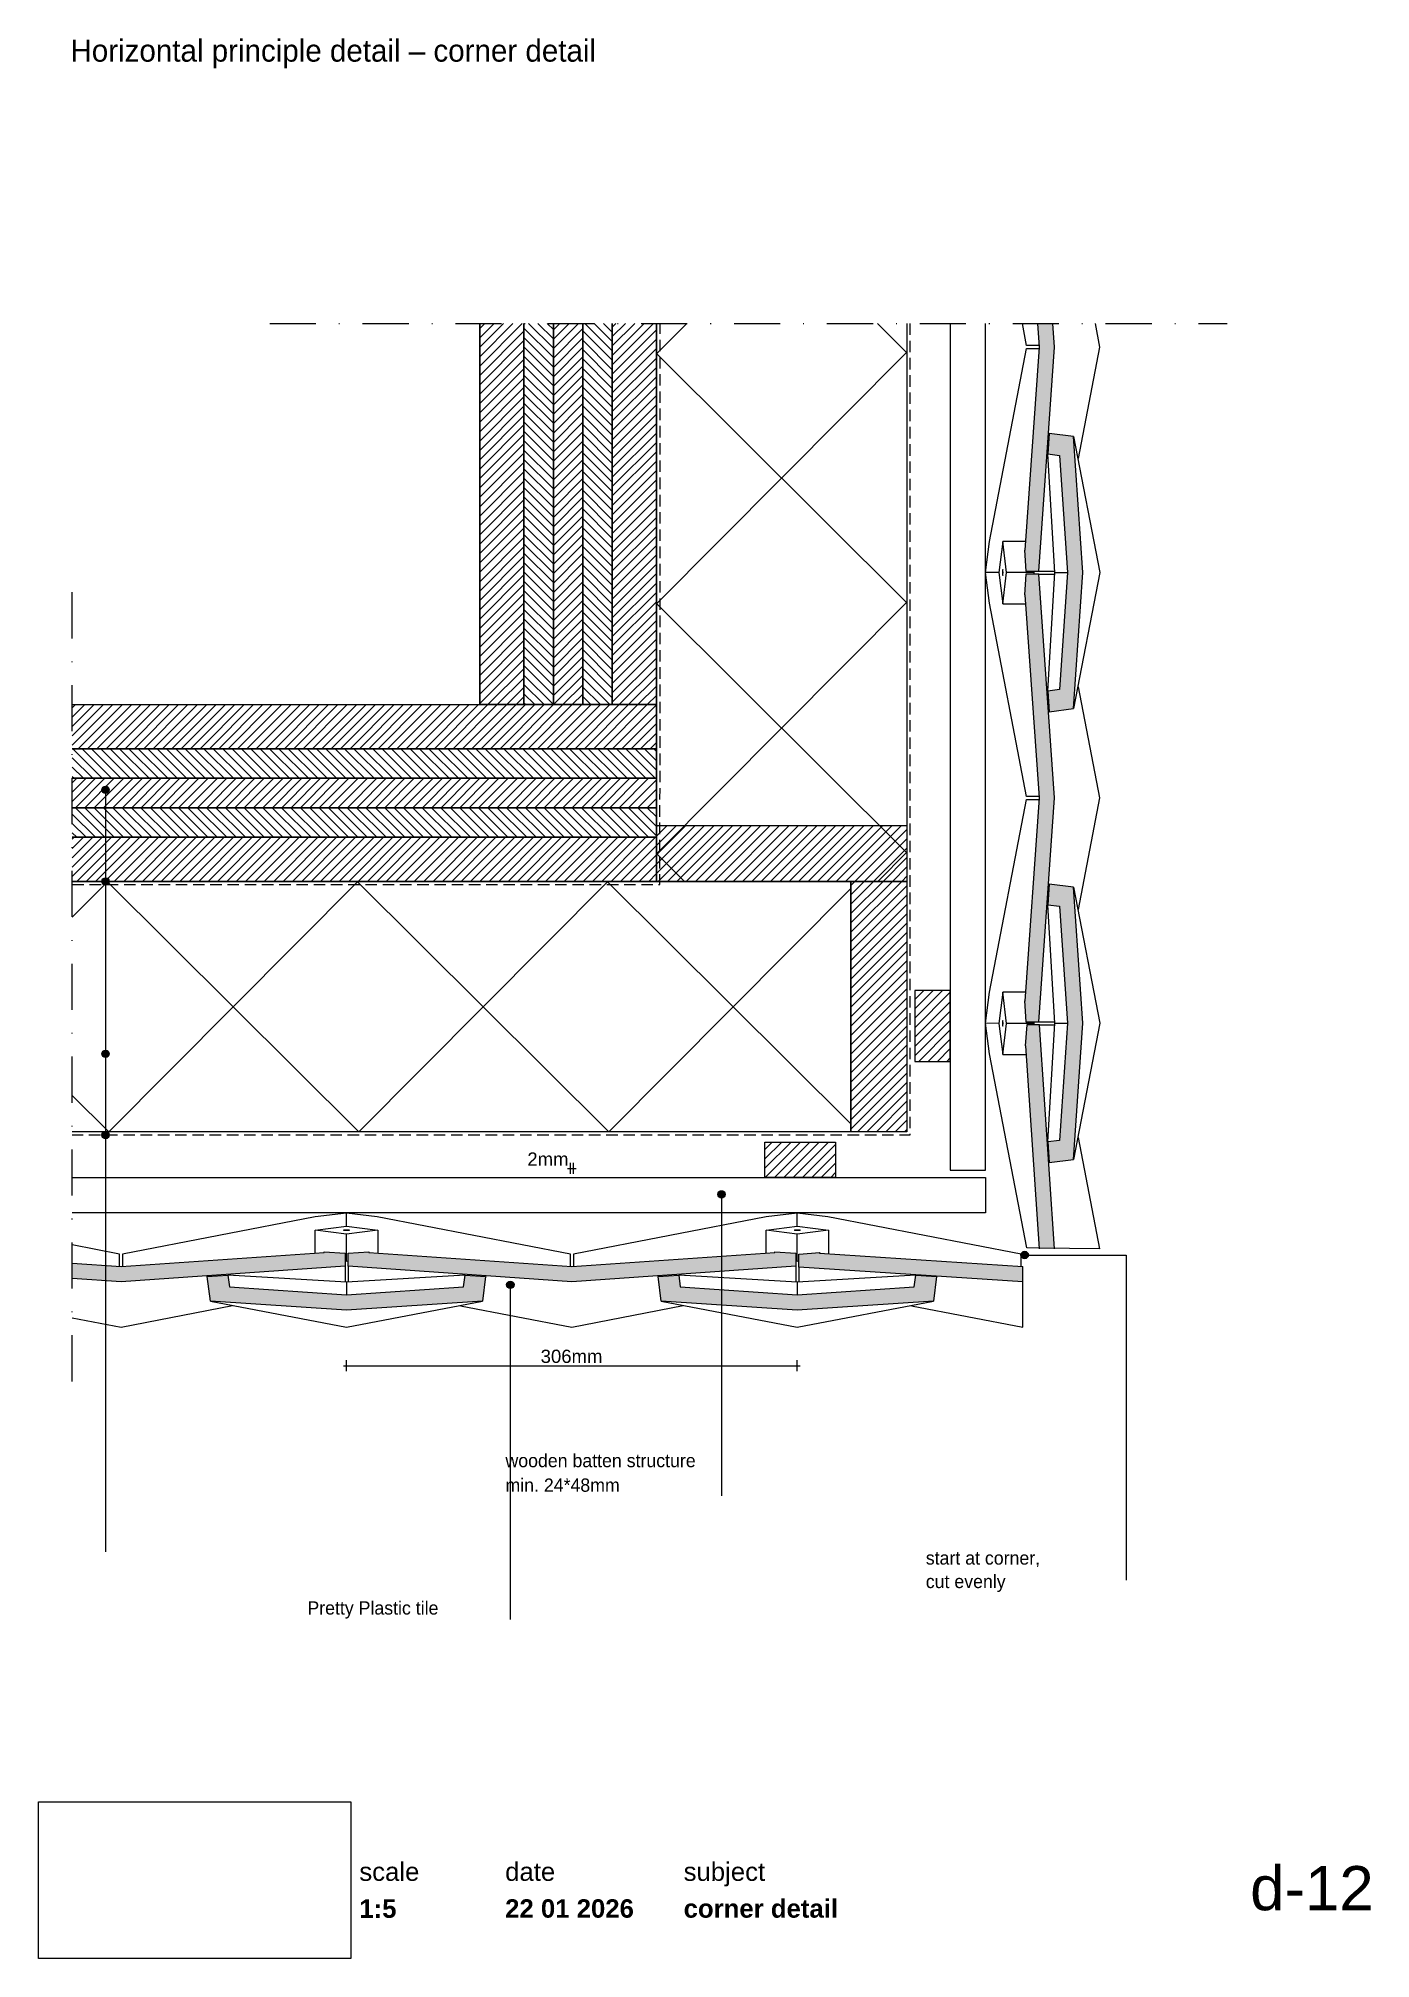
# Paper-space layout 'd-12 corner detail (4)' of a CAD drawing. Header units: millimetres. Extents: x 14 to 195, y 11 to 272.
import ezdxf
from ezdxf.xclip import XClip

# ---------------------------------------------------------------- set-up
doc = ezdxf.new("R2010")
doc.units = ezdxf.units.MM
doc.header["$MEASUREMENT"] = 0
doc.header["$XCLIPFRAME"] = 0
for name, pattern in [('B0302', [12.51, 6.26, -3.125, 0, -3.125]), ('B0701', [2.3412, 1.56, -0.7812]), ('Wipeout_Contour', [1000, 0, -1000])]:
    doc.linetypes.add(name, pattern=pattern)
for name, color, linetype in [('#01', 7, 'Continuous'), ('Dim - 1_50_100', 7, 'Continuous'), ('Info - 1_50_100', 7, 'Continuous'), ('Info - 1_5_10', 7, 'Continuous'), ('Info - Nederlands', 7, 'Continuous')]:
    doc.layers.add(name, color=color, linetype=linetype)
doc.styles.add('GENERATED_STYLE_1', font='HelveticaNeue.ttc')
doc.styles.add('GENERATED_STYLE_2', font='HelveticaNeue.ttc')
doc.styles.add('GENERATED_STYLE_3', font='Helvetica.ttc')
doc.styles.add('GENERATED_STYLE_4', font='')
doc.styles.get('GENERATED_STYLE_4').set_extended_font_data('Work Sans')
picture_1 = doc.add_image_def('image1.png', size_in_pixel=(317, 159))
pattern_1 = [(45, (-1364.7921, 838.0838), (-0.6363961, 0.6363961), [])]
pattern_2 = [(315, (-1364.7921, 838.0838), (0.6363961, 0.6363961), [])]

# ---------------------------------------------------------------- blocks, each defined once
blk = doc.blocks.new('Drawing_1_1', base_point=(-200, 60))
at = {"color": 2, "linetype": 'Continuous', "lineweight": 0}
for s, insert, char_height, attachment_point, style in [('\\A1;{\\pql;\\fHelvetica Neue|b0|i0|c0|p0;\\W1.000000;date}', (77.08, 24.14), 2.5, 1, 'GENERATED_STYLE_1'), ('\\A1;{\\pql;\\fHelvetica Neue|b0|i0|c0|p0;\\W1.000000;subject}', (101.31, 24.14), 2.5, 1, 'GENERATED_STYLE_1'), ('\\A1;{\\pqr;\\fHelvetica Neue|b0|i0|c0|p0;\\W1.000000;d-12}', (195, 23.65), 6, 3, 'GENERATED_STYLE_1'), ('\\A1;{\\pql;\\fHelvetica Neue|b1|i0|c0|p0;\\W1.000000;1:5}', (57.28, 19.12), 2.5, 1, 'GENERATED_STYLE_2'), ('\\A1;{\\pql;\\fHelvetica Neue|b1|i0|c0|p0;\\W1.000000;22 01 2026}', (77.08, 19.14), 2.5, 1, 'GENERATED_STYLE_2'), ('\\A1;{\\pql;\\fHelvetica Neue|b1|i0|c0|p0;\\W1.000000;corner detail}', (101.31, 19.14), 2.5, 1, 'GENERATED_STYLE_2')]:
    blk.add_mtext(s, dxfattribs=dict(at, insert=insert, char_height=char_height, attachment_point=attachment_point, style=style))
at = {"color": 254, "linetype": 'Wipeout_Contour', "lineweight": 0, "ltscale": 174.062972}
blk.add_wipeout([(13.71, 11.09), (56.11, 11.09), (56.11, 32.35), (13.71, 32.35)], dxfattribs=at)
at = {"color": 2, "linetype": 'Continuous', "lineweight": 0, "insert": (57.28, 24.14), "char_height": 2.5, "attachment_point": 1, "style": 'GENERATED_STYLE_1'}
blk.add_mtext('\\A1;{\\pql;\\fHelvetica Neue|b0|i0|c0|p0;\\W1.000000;scale}', dxfattribs=at)
at = {"color": 9, "lineweight": 0}
image = blk.add_image(picture_1, insert=(13.71, 11.09), size_in_units=(42.4, 21.27), dxfattribs=at)
image.set_boundary_path([(-0.5, -0.5), (316.5, 158.5)])
blk = doc.blocks.new('Drawing_2_1', base_point=(-1364.79, 838.08))
at = {"layer": '#01', "linetype": 'Continuous', "lineweight": 0, "true_color": 0xe4e7e8}
for points in [[(147.65, 202.29), (147.6, 202.3), (147.78, 199.46), (149.54, 199.46), (151.65, 229.86), (151.42, 233.08), (149.34, 233.08), (149.56, 229.86)], [(150.93, 218.16), (150.74, 215.36), (152.35, 215.16), (153.42, 199.27), (152.35, 183.37), (150.74, 183.17), (150.93, 180.37), (154.26, 180.79), (155.5, 199.27), (154.26, 217.74)], [(149.56, 168.66), (147.65, 141.09), (147.6, 141.1), (147.78, 138.26), (149.54, 138.26), (151.65, 168.66), (149.54, 199.06), (147.78, 199.05), (147.6, 196.22), (147.65, 196.23)], [(150.93, 156.96), (150.74, 154.16), (152.35, 153.96), (153.42, 138.07), (152.35, 122.17), (150.74, 121.97), (150.93, 119.17), (154.26, 119.59), (155.5, 138.07), (154.26, 156.54)], [(149.56, 107.46), (151.65, 107.46), (149.64, 137.86), (147.89, 137.86), (147.69, 135.03), (147.74, 135.03)], [(24.95, 105.06), (18.31, 105.52), (18.31, 103.44), (24.95, 102.97), (55.35, 105.08), (55.34, 106.84), (52.51, 107.02), (52.51, 106.97)], [(86.15, 105.06), (58.58, 106.97), (58.59, 107.02), (55.75, 106.84), (55.75, 105.08), (86.15, 102.97), (116.55, 105.08), (116.54, 106.84), (113.71, 107.02), (113.71, 106.97)], [(147.35, 105.06), (119.77, 106.88), (119.78, 106.93), (116.94, 106.73), (116.95, 104.98), (147.35, 102.97)], [(36.64, 103.69), (37.06, 100.36), (55.54, 99.12), (74.02, 100.36), (74.43, 103.69), (71.64, 103.88), (71.43, 102.27), (55.54, 101.2), (39.64, 102.27), (39.44, 103.88)], [(97.84, 103.69), (98.26, 100.36), (116.74, 99.12), (135.22, 100.36), (135.63, 103.69), (132.84, 103.88), (132.63, 102.27), (116.74, 101.2), (100.84, 102.27), (100.64, 103.88)]]:
    blk.add_hatch(color=254, dxfattribs=at).paths.add_polyline_path(points)
at = {"layer": '#01', "linetype": 'Continuous', "lineweight": 0, "true_color": 0x000000}
for points in [[(22.33, 169.77), (22.37, 169.58), (22.48, 169.42), (22.64, 169.31), (22.83, 169.27), (23.02, 169.31), (23.18, 169.42), (23.29, 169.58), (23.33, 169.77), (23.29, 169.96), (23.18, 170.12), (23.02, 170.23), (22.83, 170.27), (22.64, 170.23), (22.48, 170.12), (22.37, 169.96)], [(22.33, 157.33), (22.37, 157.14), (22.48, 156.98), (22.64, 156.87), (22.83, 156.83), (23.02, 156.87), (23.18, 156.98), (23.29, 157.14), (23.33, 157.33), (23.29, 157.52), (23.18, 157.68), (23.02, 157.79), (22.83, 157.83), (22.64, 157.79), (22.48, 157.68), (22.37, 157.52)], [(22.33, 133.92), (22.37, 133.73), (22.48, 133.57), (22.64, 133.46), (22.83, 133.42), (23.02, 133.46), (23.18, 133.57), (23.29, 133.73), (23.33, 133.92), (23.29, 134.11), (23.18, 134.27), (23.02, 134.38), (22.83, 134.42), (22.64, 134.38), (22.48, 134.27), (22.37, 134.11)], [(22.33, 122.9), (22.37, 122.7), (22.48, 122.54), (22.64, 122.43), (22.83, 122.4), (23.02, 122.43), (23.18, 122.54), (23.29, 122.7), (23.33, 122.9), (23.29, 123.09), (23.18, 123.25), (23.02, 123.36), (22.83, 123.4), (22.64, 123.36), (22.48, 123.25), (22.37, 123.09)], [(105.96, 114.84), (105.99, 114.65), (106.1, 114.49), (106.27, 114.38), (106.46, 114.34), (106.65, 114.38), (106.81, 114.49), (106.92, 114.65), (106.96, 114.84), (106.92, 115.03), (106.81, 115.19), (106.65, 115.3), (106.46, 115.34), (106.27, 115.3), (106.1, 115.19), (105.99, 115.03)], [(147.11, 106.61), (147.15, 106.42), (147.26, 106.26), (147.42, 106.15), (147.61, 106.11), (147.81, 106.15), (147.97, 106.26), (148.08, 106.42), (148.11, 106.61), (148.08, 106.8), (147.97, 106.96), (147.81, 107.07), (147.61, 107.11), (147.42, 107.07), (147.26, 106.96), (147.15, 106.8)], [(77.28, 102.57), (77.32, 102.38), (77.43, 102.22), (77.59, 102.11), (77.78, 102.07), (77.97, 102.11), (78.14, 102.22), (78.25, 102.38), (78.28, 102.57), (78.25, 102.76), (78.14, 102.92), (77.97, 103.03), (77.78, 103.07), (77.59, 103.03), (77.43, 102.92), (77.32, 102.76)]]:
    blk.add_hatch(color=18, dxfattribs=at).paths.add_polyline_path(points)
at = {"layer": 'Info - 1_50_100', "linetype": 'Continuous', "lineweight": 0, "true_color": 0x000000}
h = blk.add_hatch(dxfattribs=at)
h.set_pattern_fill('310_Naaldhout__01__0001', color=18, style=0, pattern_type=2)
h.set_pattern_definition(pattern_1)
h.paths.add_polyline_path([(79.62, 233.08), (73.62, 233.08), (73.62, 181.33), (79.62, 181.33)])
h = blk.add_hatch(dxfattribs=at)
h.set_pattern_fill('310_Naaldhout__02__0001', color=18, style=0, pattern_type=2)
h.set_pattern_definition(pattern_2)
h.paths.add_polyline_path([(83.62, 233.08), (79.62, 233.08), (79.62, 181.33), (83.62, 181.33)])
h = blk.add_hatch(dxfattribs=at)
h.set_pattern_fill('310_Naaldhout__01__0001', color=18, style=0, pattern_type=2)
h.set_pattern_definition(pattern_1)
h.paths.add_polyline_path([(87.62, 233.08), (83.62, 233.08), (83.62, 181.33), (87.62, 181.33)])
h = blk.add_hatch(dxfattribs=at)
h.set_pattern_fill('310_Naaldhout__02__0001', color=18, style=0, pattern_type=2)
h.set_pattern_definition(pattern_2)
h.paths.add_polyline_path([(91.62, 233.08), (87.62, 233.08), (87.62, 181.33), (91.62, 181.33)])
h = blk.add_hatch(dxfattribs=at)
h.set_pattern_fill('310_Naaldhout__01__0001', color=18, style=0, pattern_type=2)
h.set_pattern_definition(pattern_1)
h.paths.add_polyline_path([(97.62, 233.08), (91.62, 233.08), (91.62, 181.33), (97.62, 181.33)])
h = blk.add_hatch(dxfattribs=at)
h.set_pattern_fill('415_Isolatie_ruit_0001', color=18, style=0, pattern_type=2)
h.set_pattern_definition([(45.152, (97.625, 262.897), (-16.9703, 16.8807), []), (135.152, (97.625, 262.897), (16.9703, 17.0605), [])])
h.paths.add_polyline_path([(131.62, 233.08), (97.62, 233.08), (97.62, 157.33), (131.62, 157.33)])
h = blk.add_hatch(dxfattribs=at)
h.set_pattern_fill('310_Naaldhout__01__0001', color=18, style=0, pattern_type=2)
h.set_pattern_definition(pattern_1)
h.paths.add_polyline_path([(97.62, 181.33), (18.31, 181.33), (18.31, 175.33), (97.62, 175.33)])
h = blk.add_hatch(dxfattribs=at)
h.set_pattern_fill('310_Naaldhout__02__0001', color=18, style=0, pattern_type=2)
h.set_pattern_definition(pattern_2)
h.paths.add_polyline_path([(97.62, 175.33), (18.31, 175.33), (18.31, 171.33), (97.62, 171.33)])
h = blk.add_hatch(dxfattribs=at)
h.set_pattern_fill('310_Naaldhout__01__0001', color=18, style=0, pattern_type=2)
h.set_pattern_definition(pattern_1)
h.paths.add_polyline_path([(97.62, 171.33), (18.31, 171.33), (18.31, 167.33), (97.62, 167.33)])
h = blk.add_hatch(dxfattribs=at)
h.set_pattern_fill('310_Naaldhout__02__0001', color=18, style=0, pattern_type=2)
h.set_pattern_definition(pattern_2)
h.paths.add_polyline_path([(97.62, 167.33), (18.31, 167.33), (18.31, 163.33), (97.62, 163.33)])
h = blk.add_hatch(dxfattribs=at)
h.set_pattern_fill('310_Naaldhout__01__0001', color=18, style=0, pattern_type=2)
h.set_pattern_definition(pattern_1)
h.paths.add_polyline_path([(97.62, 157.33), (131.62, 157.33), (131.62, 164.93), (97.62, 164.93)])
h = blk.add_hatch(dxfattribs=at)
h.set_pattern_fill('310_Naaldhout__01__0001', color=18, style=0, pattern_type=2)
h.set_pattern_definition(pattern_1)
h.paths.add_polyline_path([(97.62, 163.33), (18.31, 163.33), (18.31, 157.33), (97.62, 157.33)])
h = blk.add_hatch(dxfattribs=at)
h.set_pattern_fill('415_Isolatie_ruit_0001', color=18, style=0, pattern_type=2)
h.set_pattern_definition([(135.152, (23.26, 123.33), (16.8807, 16.9703), []), (225.152, (23.26, 123.33), (-17.0605, 16.9703), [])])
h.paths.add_polyline_path([(124.02, 157.33), (18.31, 157.33), (18.31, 123.33), (124.02, 123.33)])
h = blk.add_hatch(dxfattribs=at)
h.set_pattern_fill('310_Naaldhout__01__0001', color=18, style=0, pattern_type=2)
h.set_pattern_definition(pattern_1)
h.paths.add_polyline_path([(131.62, 123.33), (131.62, 157.33), (124.02, 157.33), (124.02, 123.33)])
at = {"layer": 'Info - 1_5_10', "linetype": 'Continuous', "lineweight": 0, "true_color": 0x99a3a6}
h = blk.add_hatch(dxfattribs=at)
h.set_pattern_fill('310_Naaldhout__01__0001', color=253, style=0, pattern_type=2)
h.set_pattern_definition(pattern_1)
h.paths.add_polyline_path([(137.51, 142.5), (132.71, 142.5), (132.71, 132.9), (137.51, 132.9)])
h = blk.add_hatch(dxfattribs=at)
h.set_pattern_fill('310_Naaldhout__01__0001', color=253, style=0, pattern_type=2)
h.set_pattern_definition(pattern_1)
h.paths.add_polyline_path([(112.35, 117.13), (121.95, 117.13), (121.95, 121.93), (112.35, 121.93)])
at = {"layer": '#01', "color": 9, "linetype": 'Continuous', "lineweight": 0}
for p, q in [((147.88, 230.07), (147.3, 233.08)), ((157.17, 233.08), (157.79, 229.86)), ((142.84, 203.5), (147.88, 229.67)), ((149.55, 230.07), (147.88, 230.07)), ((147.88, 229.67), (149.57, 229.67)), ((157.79, 229.86), (154.88, 214.74)), ((154.26, 217.74), (157.82, 199.27)), ((151.7, 199.27), (150.74, 215.36)), ((142.31, 199.27), (142.84, 203.5)), ((144.63, 203.5), (144.1, 199.26)), ((147.73, 203.5), (144.63, 203.5)), ((145.16, 199.26), (144.63, 203.5)), ((142.83, 195.12), (142.31, 199.27)), ((144.1, 199.26), (142.31, 199.27)), ((144.1, 199.26), (144.63, 195.03)), ((144.59, 199.55), (144.58, 199.26)), ((144.58, 199.26), (144.59, 198.98)), ((144.63, 199.66), (144.59, 199.55)), ((144.59, 198.98), (144.63, 198.87)), ((144.67, 199.55), (144.63, 199.66)), ((144.63, 195.03), (145.16, 199.26)), ((144.63, 198.87), (144.67, 198.98)), ((144.68, 199.26), (144.67, 199.55)), ((144.67, 198.98), (144.68, 199.26)), ((148.85, 199.26), (145.16, 199.26)), ((148.81, 199.46), (148.85, 199.26)), ((148.85, 199.26), (148.81, 199.06)), ((149.54, 199.46), (151.69, 199.46)), ((149.54, 199.06), (151.69, 199.06)), ((150.74, 183.17), (151.7, 199.27)), ((151.7, 199.27), (153.42, 199.27)), ((157.82, 199.27), (154.26, 180.79)), ((147.88, 168.87), (142.83, 195.12)), ((144.63, 195.03), (147.73, 195.03)), ((154.89, 183.77), (157.79, 168.66)), ((22.83, 169.27), (22.83, 78.73)), ((142.84, 142.3), (147.88, 168.47)), ((149.55, 168.87), (147.88, 168.87)), ((147.88, 168.47), (149.57, 168.47)), ((157.79, 168.66), (154.88, 153.54)), ((22.83, 156.83), (22.83, 66.29)), ((154.26, 156.54), (157.82, 138.07)), ((151.7, 138.07), (150.74, 154.16)), ((142.31, 138.07), (142.84, 142.3)), ((144.63, 142.3), (144.1, 138.06)), ((147.79, 142.3), (144.63, 142.3)), ((145.16, 138.06), (144.63, 142.3)), ((144.59, 138.35), (144.58, 138.06)), ((144.63, 138.46), (144.59, 138.35)), ((144.67, 138.35), (144.63, 138.46)), ((144.68, 138.06), (144.67, 138.35)), ((148.81, 138.26), (148.85, 138.06)), ((149.54, 138.26), (151.69, 138.26)), ((142.83, 133.92), (142.31, 138.07)), ((144.1, 138.06), (142.31, 138.07)), ((144.1, 138.06), (144.63, 133.83)), ((144.58, 138.06), (144.59, 137.78)), ((144.59, 137.78), (144.63, 137.67)), ((144.63, 133.83), (145.16, 138.06)), ((144.63, 137.67), (144.67, 137.78)), ((144.67, 137.78), (144.68, 138.06)), ((148.85, 138.06), (145.16, 138.06)), ((148.85, 138.06), (148.81, 137.86)), ((149.63, 137.84), (151.67, 137.84)), ((150.74, 121.97), (151.7, 138.07)), ((151.7, 138.07), (153.42, 138.07)), ((157.82, 138.07), (154.26, 119.59)), ((22.83, 133.42), (22.83, 83.11)), ((147.9, 107.57), (142.83, 133.92)), ((144.63, 133.83), (147.82, 133.83)), ((154.89, 122.57), (157.79, 107.46)), ((22.83, 122.4), (22.83, 66.29)), ((55.54, 112.31), (51.3, 111.78)), ((59.69, 111.79), (55.54, 112.31)), ((55.54, 110.52), (55.54, 112.31)), ((106.46, 114.34), (106.46, 73.9)), ((116.74, 112.31), (112.5, 111.78)), ((120.89, 111.79), (116.74, 112.31)), ((116.74, 110.52), (116.74, 112.31)), ((51.3, 111.78), (25.14, 106.74)), ((51.3, 109.99), (55.54, 110.52)), ((51.3, 106.89), (51.3, 109.99)), ((55.54, 109.46), (51.3, 109.99)), ((55.14, 109.99), (55.26, 110.03)), ((55.26, 109.95), (55.14, 109.99)), ((55.26, 110.03), (55.54, 110.04)), ((55.54, 109.94), (55.26, 109.95)), ((55.54, 110.52), (59.78, 109.99)), ((55.54, 110.04), (55.82, 110.03)), ((59.78, 109.99), (55.54, 109.46)), ((55.82, 109.95), (55.54, 109.94)), ((55.82, 110.03), (55.94, 109.99)), ((55.94, 109.99), (55.82, 109.95)), ((85.94, 106.74), (59.69, 111.79)), ((59.78, 109.99), (59.77, 106.89)), ((112.5, 111.78), (86.34, 106.74)), ((112.5, 109.99), (116.74, 110.52)), ((112.5, 106.83), (112.5, 109.99)), ((116.74, 109.46), (112.5, 109.99)), ((116.34, 109.99), (116.46, 110.03)), ((116.46, 109.95), (116.34, 109.99)), ((116.46, 110.03), (116.74, 110.04)), ((116.74, 109.94), (116.46, 109.95)), ((116.74, 110.52), (120.98, 109.99)), ((116.74, 110.04), (117.02, 110.03)), ((120.98, 109.99), (116.74, 109.46)), ((117.02, 109.95), (116.74, 109.94)), ((117.02, 110.03), (117.14, 109.99)), ((117.14, 109.99), (117.02, 109.95)), ((147.14, 106.74), (120.89, 111.79)), ((120.98, 109.99), (120.97, 106.8)), ((24.74, 106.74), (18.31, 107.98)), ((55.54, 105.77), (55.54, 109.46)), ((116.74, 105.77), (116.74, 109.46)), ((149.64, 107.56), (147.9, 107.57)), ((157.79, 107.46), (149.64, 107.56)), ((24.74, 105.07), (24.74, 106.74)), ((25.14, 106.74), (25.14, 105.05)), ((55.35, 105.81), (55.54, 105.77)), ((55.35, 105.08), (55.35, 102.93)), ((55.54, 105.77), (55.75, 105.81)), ((55.75, 105.08), (55.75, 102.93)), ((85.94, 105.07), (85.94, 106.74)), ((86.34, 106.74), (86.34, 105.05)), ((116.55, 105.81), (116.74, 105.77)), ((116.55, 105.08), (116.55, 102.93)), ((116.74, 105.77), (116.95, 105.81)), ((116.96, 104.99), (116.96, 102.96)), ((147.14, 105.07), (147.14, 106.74)), ((147.35, 96.83), (147.35, 105.06)), ((147.35, 96.83), (147.35, 105.06)), ((55.54, 102.92), (39.44, 103.88)), ((71.64, 103.88), (55.54, 102.92)), ((55.54, 102.92), (55.54, 101.2)), ((77.78, 102.07), (77.78, 57.14)), ((116.74, 102.92), (100.64, 103.88)), ((132.84, 103.88), (116.74, 102.92)), ((116.74, 102.92), (116.74, 101.2)), ((24.95, 96.83), (40.06, 99.74)), ((37.06, 100.36), (55.54, 96.8)), ((55.54, 96.8), (74.02, 100.36)), ((71.03, 99.73), (86.15, 96.83)), ((86.15, 96.83), (101.26, 99.74)), ((98.26, 100.36), (116.74, 96.8)), ((116.74, 96.8), (135.22, 100.36)), ((132.23, 99.73), (147.35, 96.83)), ((18.31, 98.1), (24.95, 96.83))]:
    blk.add_line(p, q, dxfattribs=at)
at = {"layer": '#01', "color": 2, "linetype": 'Continuous', "lineweight": 0}
for p, q in [((149.34, 233.08), (149.56, 229.86)), ((151.65, 229.86), (151.42, 233.08)), ((149.56, 229.86), (147.65, 202.29)), ((149.54, 199.46), (151.65, 229.86)), ((150.93, 218.16), (150.74, 215.36)), ((154.26, 217.74), (150.93, 218.16)), ((155.5, 199.27), (154.26, 217.74)), ((150.74, 215.36), (152.35, 215.16)), ((152.35, 215.16), (153.42, 199.27)), ((147.65, 202.29), (147.6, 202.3)), ((147.6, 202.3), (147.78, 199.46)), ((147.78, 199.05), (147.6, 196.22)), ((147.78, 199.46), (149.54, 199.46)), ((149.54, 199.06), (147.78, 199.05)), ((151.65, 168.66), (149.54, 199.06)), ((153.42, 199.27), (152.35, 183.37)), ((154.26, 180.79), (155.5, 199.27)), ((147.6, 196.22), (147.65, 196.23)), ((147.65, 196.23), (149.56, 168.66)), ((152.35, 183.37), (150.74, 183.17)), ((150.74, 183.17), (150.93, 180.37)), ((150.93, 180.37), (154.26, 180.79)), ((149.56, 168.66), (147.65, 141.09)), ((149.54, 138.26), (151.65, 168.66)), ((150.93, 156.96), (150.74, 154.16)), ((154.26, 156.54), (150.93, 156.96)), ((155.5, 138.07), (154.26, 156.54)), ((150.74, 154.16), (152.35, 153.96)), ((152.35, 153.96), (153.42, 138.07)), ((147.65, 141.09), (147.6, 141.1)), ((147.6, 141.1), (147.78, 138.26)), ((147.78, 138.26), (149.54, 138.26)), ((147.89, 137.86), (147.69, 135.03)), ((149.64, 137.86), (147.89, 137.86)), ((151.65, 107.46), (149.64, 137.86)), ((153.42, 138.07), (152.35, 122.17)), ((154.26, 119.59), (155.5, 138.07)), ((147.69, 135.03), (147.74, 135.03)), ((147.74, 135.03), (149.56, 107.46)), ((152.35, 122.17), (150.74, 121.97)), ((150.74, 121.97), (150.93, 119.17)), ((150.93, 119.17), (154.26, 119.59)), ((24.95, 105.06), (52.51, 106.97)), ((52.51, 106.97), (52.51, 107.02)), ((52.51, 107.02), (55.34, 106.84)), ((55.75, 106.84), (58.59, 107.02)), ((58.59, 107.02), (58.58, 106.97)), ((58.58, 106.97), (86.15, 105.06)), ((86.15, 105.06), (113.71, 106.97)), ((113.71, 106.97), (113.71, 107.02)), ((113.71, 107.02), (116.54, 106.84)), ((116.94, 106.73), (119.78, 106.93)), ((119.78, 106.93), (119.77, 106.88)), ((18.31, 105.52), (24.95, 105.06)), ((55.35, 105.08), (24.95, 102.97)), ((55.34, 106.84), (55.35, 105.08)), ((55.75, 105.08), (55.75, 106.84)), ((86.15, 102.97), (55.75, 105.08)), ((116.55, 105.08), (86.15, 102.97)), ((116.54, 106.84), (116.55, 105.08)), ((116.95, 104.98), (116.94, 106.73)), ((147.35, 102.97), (116.95, 104.98)), ((119.77, 106.88), (147.35, 105.06)), ((24.95, 102.97), (18.31, 103.44)), ((36.64, 103.69), (39.44, 103.88)), ((37.06, 100.36), (36.64, 103.69)), ((39.44, 103.88), (39.64, 102.27)), ((39.64, 102.27), (55.54, 101.2)), ((55.54, 101.2), (71.43, 102.27)), ((71.43, 102.27), (71.64, 103.88)), ((71.64, 103.88), (74.43, 103.69)), ((74.43, 103.69), (74.02, 100.36)), ((97.84, 103.69), (100.64, 103.88)), ((98.26, 100.36), (97.84, 103.69)), ((100.64, 103.88), (100.84, 102.27)), ((100.84, 102.27), (116.74, 101.2)), ((116.74, 101.2), (132.63, 102.27)), ((132.63, 102.27), (132.84, 103.88)), ((132.84, 103.88), (135.63, 103.69)), ((135.63, 103.69), (135.22, 100.36)), ((55.54, 99.12), (37.06, 100.36)), ((74.02, 100.36), (55.54, 99.12)), ((116.74, 99.12), (98.26, 100.36)), ((135.22, 100.36), (116.74, 99.12))]:
    blk.add_line(p, q, dxfattribs=at)
at = {"layer": '#01', "color": 2, "linetype": 'B0701', "lineweight": 0, "flags": 128}
for points in [[(132.02, 233.08), (132.02, 122.9), (18.31, 122.9)], [(18.31, 156.93), (98.1, 156.93), (98.11, 233.08)]]:
    blk.add_lwpolyline(points, dxfattribs=at)
at = {"layer": '#01', "color": 9, "linetype": 'Continuous', "lineweight": 0, "flags": 128}
blk.add_lwpolyline([(148.11, 106.61), (161.38, 106.61), (161.38, 62.46)], dxfattribs=at)
at = {"layer": '#01', "color": 1, "linetype": 'Continuous', "lineweight": 0}
for centre in [(22.83, 169.77), (22.83, 157.33), (22.83, 133.92), (22.83, 122.9), (106.46, 114.84), (147.61, 106.61), (77.78, 102.57)]:
    blk.add_circle(centre, 0.5, dxfattribs=at)
at = {"layer": 'Dim - 1_50_100', "color": 1, "linetype": 'Continuous', "lineweight": 0}
for p, q in [((85.54, 118.37), (85.94, 118.37)), ((85.94, 117.62), (85.94, 119.12)), ((85.94, 118.37), (86.34, 118.37)), ((86.34, 117.62), (86.34, 119.12)), ((86.34, 118.37), (86.74, 118.37)), ((55.14, 91.57), (55.54, 91.57)), ((55.54, 90.82), (55.54, 92.32)), ((55.54, 91.57), (116.74, 91.57)), ((116.74, 90.82), (116.74, 92.32)), ((116.74, 91.57), (117.14, 91.57))]:
    blk.add_line(p, q, dxfattribs=at)
at = {"layer": 'Info - 1_50_100', "color": 9, "linetype": 'Continuous', "lineweight": 0, "flags": 128}
for points in [[(79.62, 233.08), (79.62, 181.33), (73.62, 181.33), (73.62, 233.08)], [(83.62, 233.08), (83.62, 181.33), (79.62, 181.33), (79.62, 233.08)], [(87.62, 233.08), (87.62, 181.33), (83.62, 181.33), (83.62, 233.08)], [(91.62, 233.08), (91.62, 181.33), (87.62, 181.33), (87.62, 233.08)], [(97.62, 233.08), (97.62, 181.33), (91.62, 181.33), (91.62, 233.08)], [(137.51, 233.08), (137.51, 118.13), (142.31, 118.13), (142.31, 233.08)], [(18.31, 181.33), (97.62, 181.33), (97.62, 175.33), (18.31, 175.33)], [(18.31, 175.33), (97.62, 175.33), (97.62, 171.33), (18.31, 171.33)], [(18.31, 171.33), (97.62, 171.33), (97.62, 167.33), (18.31, 167.33)], [(18.31, 167.33), (97.62, 167.33), (97.62, 163.33), (18.31, 163.33)], [(18.31, 163.33), (97.62, 163.33), (97.62, 157.33), (18.31, 157.33)], [(18.31, 117.13), (142.31, 117.13), (142.31, 112.33), (18.31, 112.33)]]:
    blk.add_lwpolyline(points, dxfattribs=at)
at = {"layer": 'Info - 1_50_100', "color": 4, "linetype": 'Continuous', "lineweight": 0, "flags": 128}
for points in [[(73.62, 233.08), (73.62, 181.33), (97.62, 181.33), (97.62, 233.08)], [(18.31, 181.33), (97.62, 181.33), (97.62, 157.33), (18.31, 157.33)]]:
    blk.add_lwpolyline(points, dxfattribs=at)
at = {"layer": 'Info - 1_50_100', "color": 1, "linetype": 'Continuous', "lineweight": 0, "flags": 128}
for points in [[(131.62, 233.08), (131.62, 157.33), (97.62, 157.33), (97.62, 233.08)], [(18.31, 157.33), (124.02, 157.33), (124.02, 123.33), (18.31, 123.33)]]:
    blk.add_lwpolyline(points, dxfattribs=at)
at = {"layer": 'Info - 1_50_100', "color": 2, "linetype": 'Continuous', "lineweight": 0, "flags": 128}
for points in [[(97.62, 157.33), (97.62, 164.93), (131.62, 164.93), (131.62, 157.33)], [(131.62, 123.33), (124.02, 123.33), (124.02, 157.33), (131.62, 157.33)]]:
    blk.add_lwpolyline(points, close=True, dxfattribs=at)
at = {"layer": 'Info - 1_5_10', "color": 4, "linetype": 'Continuous', "lineweight": 0, "flags": 128}
for points in [[(137.51, 142.5), (132.71, 142.5), (132.71, 132.9), (137.51, 132.9)], [(112.35, 117.13), (112.35, 121.93), (121.95, 121.93), (121.95, 117.13)]]:
    blk.add_lwpolyline(points, close=True, dxfattribs=at)
at = {"layer": 'Dim - 1_50_100', "color": 2, "linetype": 'Continuous', "lineweight": 0, "char_height": 1.8, "attachment_point": 7, "style": 'GENERATED_STYLE_3'}
for s, insert, width in [('\\A1;{\\pql;\\fHelvetica|b0|i0|c0|p0;\\W1.000000;2mm}', (80.09, 118.73), 5.6469), ('\\A1;{\\pql;\\fHelvetica|b0|i0|c0|p0;\\W1.000000;306mm}', (81.9, 91.93), 8.4735)]:
    blk.add_mtext(s, dxfattribs=dict(at, insert=insert, width=width))
at = {"layer": 'Info - Nederlands', "color": 2, "linetype": 'Continuous', "lineweight": 0, "char_height": 1.8, "attachment_point": 4, "style": 'GENERATED_STYLE_4'}
for s, insert, line_spacing_factor in [('\\A1;{\\pql;\\fWork Sans|b0|i0|c0|p0;\\W1.000000;wall\\P\\pql;\\fWork Sans|b0|i0|c0|p0;\\W1.000000;vapour barrier\\P\\pql;\\fWork Sans|b0|i0|c0|p0;\\C9;\\H1.000060x;\\W1.000000;insulation\\P\\pql;\\fWork Sans|b0|i0|c0|p0;\\C2;\\H0.999940x;\\W1.000000;waterproof membrane}', (-6.14, 72.68), 1.064799), ('\\A1;{\\pql;\\fWork Sans|b0|i0|c0|p0;\\W1.000000;wooden batten structure\\P\\pql;\\fWork Sans|b0|i0|c0|p0;\\W1.000000;min. 24*48mm}', (77.12, 77.02), 1.110307), ('\\A1;{\\pql;\\fWork Sans|b0|i0|c0|p0;\\W1.000000;start at corner,\\P\\pql;\\fWork Sans|b0|i0|c0|p0;\\W1.000000;cut evenly}', (134.19, 63.61), 1.061848)]:
    blk.add_mtext(s, dxfattribs=dict(at, insert=insert, line_spacing_factor=line_spacing_factor))
at = {"layer": 'Info - Nederlands', "color": 2, "linetype": 'Continuous', "lineweight": 0, "insert": (50.23, 58.42), "char_height": 1.8, "attachment_point": 4, "style": 'GENERATED_STYLE_4'}
blk.add_mtext('\\A1;{\\pql;\\fWork Sans|b0|i0|c0|p0;\\W1.000000;Pretty Plastic tile}', dxfattribs=at)

psp = doc.layouts.new('d-12 corner detail (4)')

# ---------------------------------------------------------------- linework, layer by layer
at = {"layer": '#01', "color": 3, "linetype": 'B0302', "lineweight": 0}
for p, q in [((45.11, 233.08), (175.11, 233.08)), ((18.31, 89.45), (18.31, 199.45))]:
    psp.add_line(p, q, dxfattribs=at)

# ---------------------------------------------------------------- block references
at = {"color": 4, "linetype": 'Continuous', "lineweight": 0}
ref = psp.add_blockref('Drawing_2_1', (-1364.79, 838.08), dxfattribs=at)
XClip(ref).set_block_clipping_path([(18.3118260115, 42.9680184784), (199.7741836716, 233.0848092082)])
ref = psp.add_blockref('Drawing_1_1', (-200, 60), dxfattribs=at)
XClip(ref).set_block_clipping_path([(-287.3178906032, -75.7273941135), (502.7286062445, 56.3449743075)])

# ---------------------------------------------------------------- texts
at = {"layer": 'Info - 1_5_10', "color": 2, "linetype": 'Continuous', "lineweight": 0, "insert": (18.06, 267.72), "char_height": 3, "attachment_point": 7, "style": 'GENERATED_STYLE_4'}
psp.add_mtext('\\A1;{\\pql;\\fWork Sans|b0|i0|c0|p0;\\W1.000000;Horizontal principle detail – corner detail}', dxfattribs=at)

doc.saveas('drawing.dxf')
